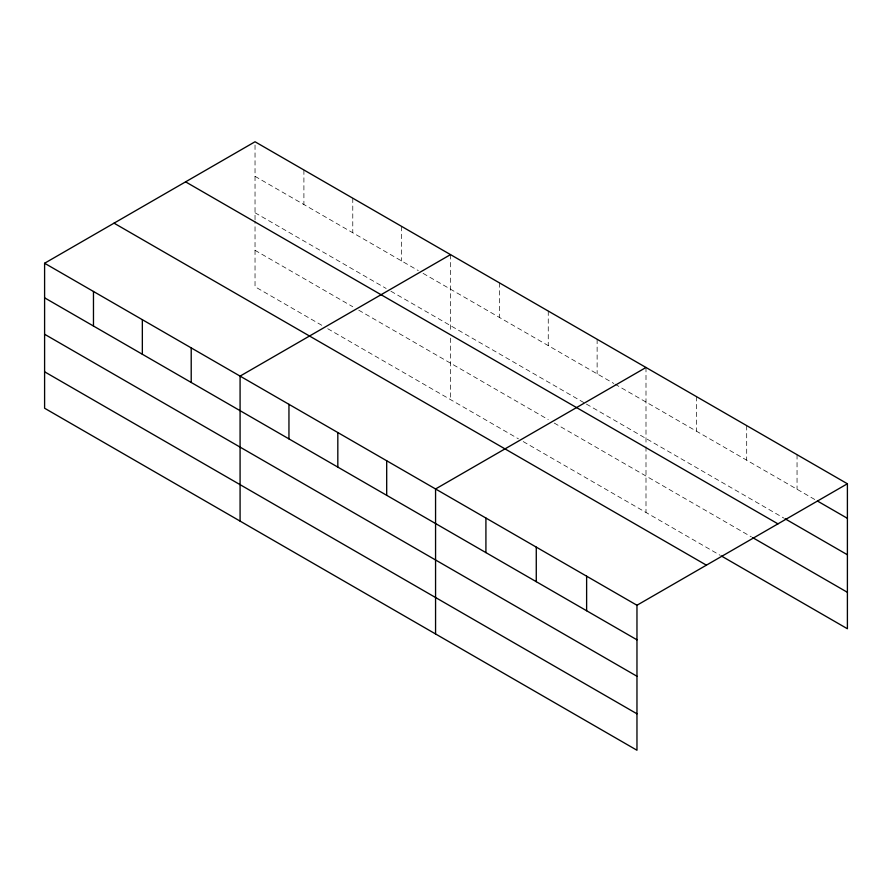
<?xml version="1.0" encoding="UTF-8"?>
<svg xmlns="http://www.w3.org/2000/svg" width="892" height="892" viewBox="0 0 892 892"><rect width="100%" height="100%" fill="white"/><g stroke="black" fill="none" stroke-linecap="round" stroke-linejoin="round"><path stroke-width="0.67" stroke-dasharray="4.46 3.34" d="M255.034 219.722L255.034 141.761M255.034 176.326L418.326 270.611M423.098 273.365L613.808 383.471M615.001 384.162L815.032 499.643M255.034 212.764L386.147 288.462M390.908 291.216L585.208 403.385M586.401 404.076L783.856 518.085M255.034 250.306L352.775 306.737M358.729 310.182L548.257 419.597M554.211 423.042L751.488 536.939M321.778 325.279L255.034 286.745L255.034 221.105M327.743 328.724L518.453 438.831M523.225 441.585L720.323 555.382M797.047 454.697L797.047 489.262M746.693 425.629L746.693 460.194M696.34 396.561L696.34 431.126M645.998 367.482L645.998 445.442M645.998 446.825L645.998 512.465M597.127 339.272L597.127 373.837M548.257 311.052L548.257 345.617M499.386 282.842L499.386 317.407M450.516 254.621L450.516 332.582M450.516 338.135L450.516 399.605M401.645 226.412L401.645 260.977M352.775 198.191L352.775 232.756M303.904 169.982L303.904 204.547"/><path stroke-width="1.34" d="M44.6 263.251L636.966 605.255L636.966 750.239L44.6 408.235L44.6 263.251L255.034 141.761L847.4 483.765L847.4 628.748L721.517 556.073M450.516 254.621L240.082 376.112L240.082 521.095M645.998 367.482L435.564 488.972L435.564 633.956M636.966 605.255L847.4 483.765M817.429 501.025L847.4 518.33M785.06 518.776L847.4 554.768M185.592 181.856L777.958 523.86M752.692 537.631L847.4 592.31M114.042 223.167L706.408 565.171M44.6 297.817L636.966 639.82M44.6 334.255L636.966 676.259M44.6 371.797L636.966 713.801M586.624 576.187L586.624 610.752M536.27 547.119L536.27 581.684M485.917 518.051L485.917 552.605M386.693 460.763L386.693 495.328M337.823 432.542L337.823 467.107M288.952 404.332L288.952 438.897M191.211 347.902L191.211 382.467M142.341 319.682L142.341 354.247M93.47 291.472L93.47 326.037"/></g></svg>
